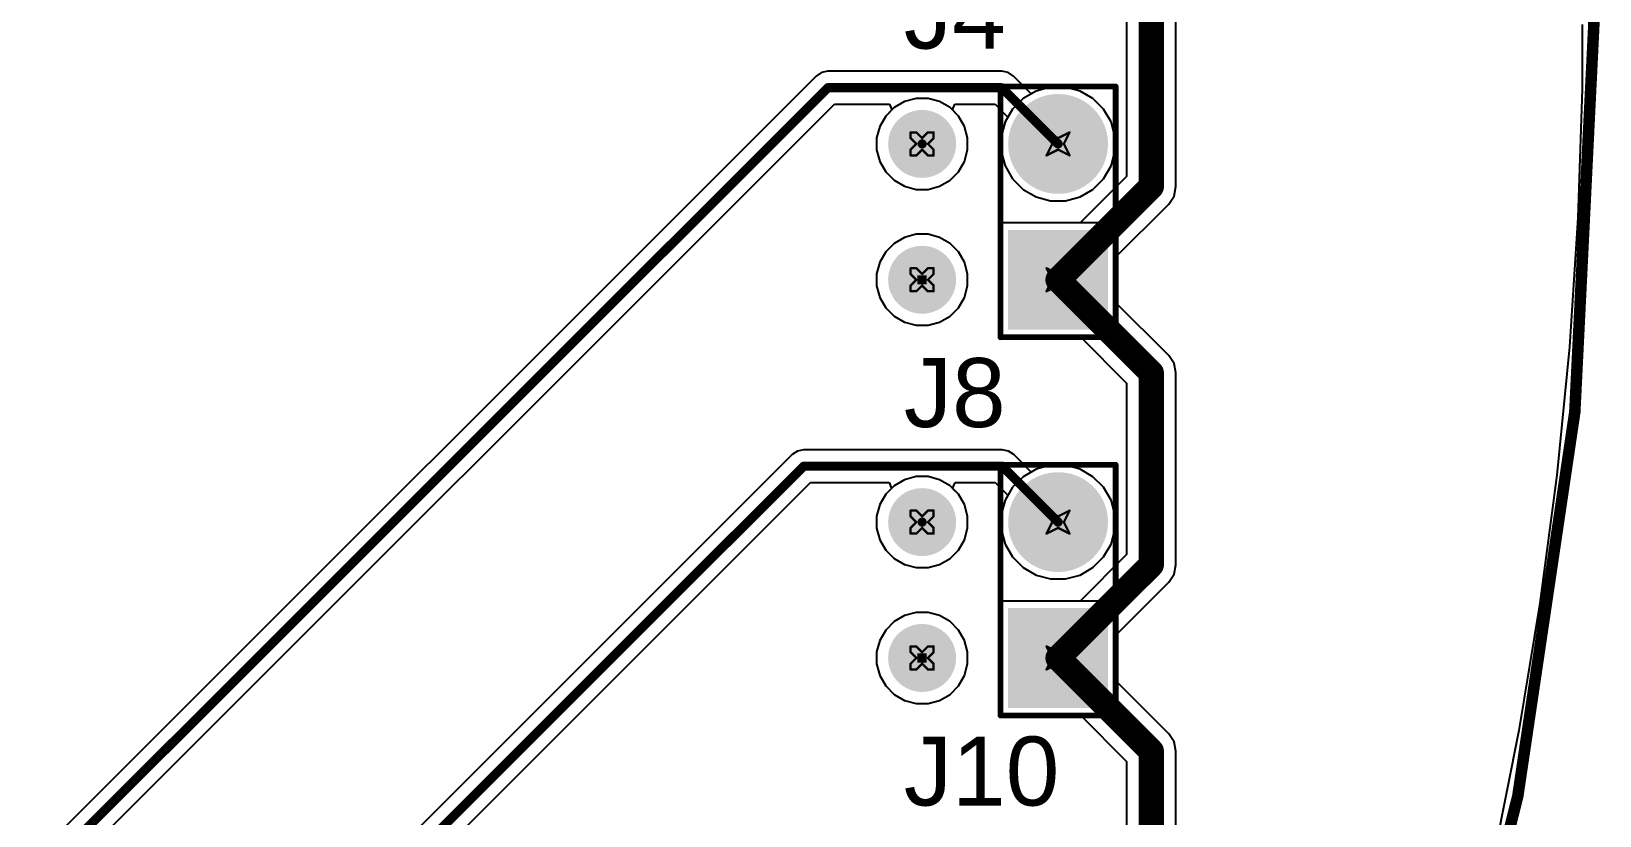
# Model space of a CAD drawing. Header units: inches. Extents: x -89 to 427, y -87 to 99.
# Drawn here: x 52.83 to 87.44, y -17.47 to -0.15 of the extents above; entities that cross this region are included whole.
import ezdxf

# ---------------------------------------------------------------- set-up
doc = ezdxf.new("R2010")
doc.units = ezdxf.units.IN
for name, color, linetype in [('Board_Outline', 56, 'Continuous'), ('Bottom Layer', 5, 'Continuous'), ('Bottom Solder', 6, 'Continuous'), ('Drill Drawing', 1, 'Continuous'), ('Multi-Layer', 9, 'Continuous'), ('Pad Holes', 156, 'Continuous'), ('Top Layer', 1, 'Continuous'), ('Top Overlay', 2, 'Continuous'), ('Top Solder', 216, 'Continuous')]:
    doc.layers.add(name, color=color, linetype=linetype)
doc.styles.add('Arial', font='', dxfattribs={"height": 0.2})
doc.styles.get('Arial').set_extended_font_data('Arial')

msp = doc.modelspace()

# ---------------------------------------------------------------- hatches: boundary and pattern name
at = {"layer": 'Bottom Layer'}
h = msp.add_hatch(color=5, dxfattribs=at)
edge = h.paths.add_edge_path()
edge.add_arc((75.489, -2.637), 1, 0, 360)
h = msp.add_hatch(color=5, dxfattribs=at)
edge = h.paths.add_edge_path()
edge.add_arc((75.489, -2.637), 1, 0, 360)
for points in [[(74.489, -6.637), (74.489, -4.637), (76.489, -4.637), (76.489, -6.637)], [(74.489, -6.637), (74.489, -4.637), (76.489, -4.637), (76.489, -6.637)], [(74.489, -14.988), (74.489, -12.988), (76.489, -12.988), (76.489, -14.988)], [(74.489, -14.988), (74.489, -12.988), (76.489, -12.988), (76.489, -14.988)]]:
    msp.add_hatch(color=5, dxfattribs=at).paths.add_polyline_path(points)
h = msp.add_hatch(color=5, dxfattribs=at)
edge = h.paths.add_edge_path()
edge.add_arc((75.489, -10.988), 1, 0, 360)
h = msp.add_hatch(color=5, dxfattribs=at)
edge = h.paths.add_edge_path()
edge.add_arc((75.489, -10.988), 1, 0, 360)
at = {"layer": 'Bottom Solder'}
h = msp.add_hatch(color=6, dxfattribs=at)
edge = h.paths.add_edge_path()
edge.add_arc((75.489, -2.637), 1.102, 0, 360)
h = msp.add_hatch(color=6, dxfattribs=at)
edge = h.paths.add_edge_path()
edge.add_arc((75.489, -2.637), 1.102, 0, 360)
h = msp.add_hatch(color=6, dxfattribs=at)
edge = h.paths.add_edge_path()
edge.add_arc((72.489, -2.637), 0.102, 0, 360)
for points in [[(74.387, -6.739), (74.387, -4.536), (76.59, -4.536), (76.59, -6.739)], [(74.387, -6.739), (74.387, -4.536), (76.59, -4.536), (76.59, -6.739)], [(72.387, -5.739), (72.387, -5.536), (72.59, -5.536), (72.59, -5.739)], [(74.387, -15.09), (74.387, -12.887), (76.59, -12.887), (76.59, -15.09)], [(74.387, -15.09), (74.387, -12.887), (76.59, -12.887), (76.59, -15.09)], [(72.387, -14.09), (72.387, -13.887), (72.59, -13.887), (72.59, -14.09)]]:
    msp.add_hatch(color=6, dxfattribs=at).paths.add_polyline_path(points)
h = msp.add_hatch(color=6, dxfattribs=at)
edge = h.paths.add_edge_path()
edge.add_arc((75.489, -10.988), 1.102, 0, 360)
h = msp.add_hatch(color=6, dxfattribs=at)
edge = h.paths.add_edge_path()
edge.add_arc((75.489, -10.988), 1.102, 0, 360)
h = msp.add_hatch(color=6, dxfattribs=at)
edge = h.paths.add_edge_path()
edge.add_arc((72.489, -10.988), 0.102, 0, 360)
at = {"layer": 'Multi-Layer'}
h = msp.add_hatch(color=9, dxfattribs=at)
edge = h.paths.add_edge_path()
edge.add_arc((75.489, -2.637), 1, 0, 360)
h = msp.add_hatch(color=9, dxfattribs=at)
edge = h.paths.add_edge_path()
edge.add_arc((75.489, -2.637), 1, 0, 360)
for points in [[(74.489, -6.637), (74.489, -4.637), (76.489, -4.637), (76.489, -6.637)], [(74.489, -6.637), (74.489, -4.637), (76.489, -4.637), (76.489, -6.637)], [(74.489, -14.988), (74.489, -12.988), (76.489, -12.988), (76.489, -14.988)], [(74.489, -14.988), (74.489, -12.988), (76.489, -12.988), (76.489, -14.988)]]:
    msp.add_hatch(color=9, dxfattribs=at).paths.add_polyline_path(points)
h = msp.add_hatch(color=9, dxfattribs=at)
edge = h.paths.add_edge_path()
edge.add_arc((75.489, -10.988), 1, 0, 360)
h = msp.add_hatch(color=9, dxfattribs=at)
edge = h.paths.add_edge_path()
edge.add_arc((75.489, -10.988), 1, 0, 360)
at = {"layer": 'Pad Holes'}
h = msp.add_hatch(color=7, dxfattribs=at)
edge = h.paths.add_edge_path()
edge.add_arc((72.489, -2.637), 0.75, 0, 360)
h = msp.add_hatch(color=7, dxfattribs=at)
edge = h.paths.add_edge_path()
edge.add_arc((75.489, -2.637), 0.6, 0, 360)
h = msp.add_hatch(color=7, dxfattribs=at)
edge = h.paths.add_edge_path()
edge.add_arc((75.489, -2.637), 0.6, 0, 360)
h = msp.add_hatch(color=7, dxfattribs=at)
edge = h.paths.add_edge_path()
edge.add_arc((72.489, -5.637), 0.75, 0, 360)
h = msp.add_hatch(color=7, dxfattribs=at)
edge = h.paths.add_edge_path()
edge.add_arc((75.489, -5.637), 0.6, 0, 360)
h = msp.add_hatch(color=7, dxfattribs=at)
edge = h.paths.add_edge_path()
edge.add_arc((75.489, -5.637), 0.6, 0, 360)
h = msp.add_hatch(color=7, dxfattribs=at)
edge = h.paths.add_edge_path()
edge.add_arc((72.489, -10.988), 0.75, 0, 360)
h = msp.add_hatch(color=7, dxfattribs=at)
edge = h.paths.add_edge_path()
edge.add_arc((75.489, -10.988), 0.6, 0, 360)
h = msp.add_hatch(color=7, dxfattribs=at)
edge = h.paths.add_edge_path()
edge.add_arc((75.489, -10.988), 0.6, 0, 360)
h = msp.add_hatch(color=7, dxfattribs=at)
edge = h.paths.add_edge_path()
edge.add_arc((72.489, -13.988), 0.75, 0, 360)
h = msp.add_hatch(color=7, dxfattribs=at)
edge = h.paths.add_edge_path()
edge.add_arc((75.489, -13.988), 0.6, 0, 360)
h = msp.add_hatch(color=7, dxfattribs=at)
edge = h.paths.add_edge_path()
edge.add_arc((75.489, -13.988), 0.6, 0, 360)
at = {"layer": 'Top Layer'}
h = msp.add_hatch(color=1, dxfattribs=at)
edge = h.paths.add_edge_path()
edge.add_arc((75.489, -2.637), 1, 0, 360)
h = msp.add_hatch(color=1, dxfattribs=at)
edge = h.paths.add_edge_path()
edge.add_arc((75.489, -2.637), 1, 0, 360)
for points in [[(74.489, -6.637), (74.489, -4.637), (76.489, -4.637), (76.489, -6.637)], [(74.489, -6.637), (74.489, -4.637), (76.489, -4.637), (76.489, -6.637)], [(74.489, -14.988), (74.489, -12.988), (76.489, -12.988), (76.489, -14.988)], [(74.489, -14.988), (74.489, -12.988), (76.489, -12.988), (76.489, -14.988)]]:
    msp.add_hatch(color=1, dxfattribs=at).paths.add_polyline_path(points)
h = msp.add_hatch(color=1, dxfattribs=at)
edge = h.paths.add_edge_path()
edge.add_arc((75.489, -10.988), 1, 0, 360)
h = msp.add_hatch(color=1, dxfattribs=at)
edge = h.paths.add_edge_path()
edge.add_arc((75.489, -10.988), 1, 0, 360)
at = {"layer": 'Top Solder'}
h = msp.add_hatch(color=216, dxfattribs=at)
edge = h.paths.add_edge_path()
edge.add_arc((75.489, -2.637), 1.102, 0, 360)
h = msp.add_hatch(color=216, dxfattribs=at)
edge = h.paths.add_edge_path()
edge.add_arc((75.489, -2.637), 1.102, 0, 360)
h = msp.add_hatch(color=216, dxfattribs=at)
edge = h.paths.add_edge_path()
edge.add_arc((72.489, -2.637), 0.102, 0, 360)
for points in [[(74.387, -6.739), (74.387, -4.536), (76.59, -4.536), (76.59, -6.739)], [(74.387, -6.739), (74.387, -4.536), (76.59, -4.536), (76.59, -6.739)], [(72.387, -5.739), (72.387, -5.536), (72.59, -5.536), (72.59, -5.739)], [(74.387, -15.09), (74.387, -12.887), (76.59, -12.887), (76.59, -15.09)], [(74.387, -15.09), (74.387, -12.887), (76.59, -12.887), (76.59, -15.09)], [(72.387, -14.09), (72.387, -13.887), (72.59, -13.887), (72.59, -14.09)]]:
    msp.add_hatch(color=216, dxfattribs=at).paths.add_polyline_path(points)
h = msp.add_hatch(color=216, dxfattribs=at)
edge = h.paths.add_edge_path()
edge.add_arc((75.489, -10.988), 1.102, 0, 360)
h = msp.add_hatch(color=216, dxfattribs=at)
edge = h.paths.add_edge_path()
edge.add_arc((75.489, -10.988), 1.102, 0, 360)
h = msp.add_hatch(color=216, dxfattribs=at)
edge = h.paths.add_edge_path()
edge.add_arc((72.489, -10.988), 0.102, 0, 360)

# ---------------------------------------------------------------- linework, layer by layer
at = {"layer": 'Board_Outline', "const_width": 0.254}
msp.add_lwpolyline([(87.312, 0, 1), (-87.312, 0, 1)], format="xyb", close=True, dxfattribs=at)
at = {"layer": 'Bottom Layer'}
for p, q in [((77.002, 0.431), (77.002, -3.355)), ((78.09, -3.58), (78.09, 0.656)), ((87.054, 0), (87.054, -1.425)), ((70.409, -1.034), (70.27, -1.062)), ((74.248, -1.034), (70.409, -1.034)), ((74.387, -1.062), (74.248, -1.034)), ((74.248, -1.034), (74.248, -1.034)), ((70.152, -1.141), (30.101, -41.192)), ((70.27, -1.062), (70.152, -1.141)), ((70.152, -1.141), (70.152, -1.141)), ((74.505, -1.141), (74.387, -1.062)), ((74.896, -1.532), (74.505, -1.141)), ((75.324, -1.383), (75.005, -1.469)), ((75.654, -1.383), (75.324, -1.383)), ((75.973, -1.469), (75.654, -1.383)), ((75.005, -1.469), (74.896, -1.532)), ((76.259, -1.634), (75.973, -1.469)), ((76.492, -1.867), (76.259, -1.634)), ((87.054, -1.425), (86.96, -4.272)), ((30.761, -41.557), (70.559, -1.76)), ((70.559, -1.76), (71.767, -1.76)), ((71.685, -2.021), (71.553, -2.25)), ((71.82, -1.887), (71.685, -2.021)), ((71.767, -1.76), (71.82, -1.887)), ((73.158, -1.887), (73.21, -1.76)), ((73.292, -2.021), (73.158, -1.887)), ((73.21, -1.76), (74.098, -1.76)), ((73.424, -2.25), (73.292, -2.021)), ((74.098, -1.76), (74.383, -2.044)), ((74.383, -2.044), (74.32, -2.153)), ((76.657, -2.153), (76.492, -1.867)), ((71.553, -2.25), (71.485, -2.505)), ((73.493, -2.505), (73.424, -2.25)), ((74.32, -2.153), (74.235, -2.472)), ((76.743, -2.472), (76.657, -2.153)), ((71.485, -2.505), (71.485, -2.77)), ((73.493, -2.77), (73.493, -2.505)), ((74.235, -2.472), (74.235, -2.802)), ((76.743, -2.802), (76.743, -2.472)), ((71.485, -2.77), (71.553, -3.025)), ((71.553, -3.025), (71.685, -3.254)), ((73.292, -3.254), (73.424, -3.025)), ((73.424, -3.025), (73.493, -2.77)), ((74.235, -2.802), (74.32, -3.121)), ((76.657, -3.121), (76.743, -2.802)), ((71.685, -3.254), (71.872, -3.441)), ((71.872, -3.441), (72.101, -3.573)), ((72.876, -3.573), (73.105, -3.441)), ((73.105, -3.441), (73.292, -3.254)), ((74.32, -3.121), (74.485, -3.407)), ((74.485, -3.407), (74.719, -3.641)), ((77.002, -3.355), (75.974, -4.383)), ((76.259, -3.641), (76.492, -3.407)), ((76.492, -3.407), (76.657, -3.121)), ((72.101, -3.573), (72.357, -3.641)), ((72.357, -3.641), (72.621, -3.641)), ((72.621, -3.641), (72.876, -3.573)), ((74.719, -3.641), (75.005, -3.806)), ((75.005, -3.806), (75.324, -3.891)), ((75.654, -3.891), (75.973, -3.806)), ((75.973, -3.806), (76.259, -3.641)), ((77.931, -3.965), (78.049, -3.788)), ((78.049, -3.788), (78.09, -3.58)), ((75.324, -3.891), (75.654, -3.891)), ((76.743, -5.153), (77.931, -3.965)), ((75.974, -4.383), (74.235, -4.383)), ((74.235, -4.383), (74.235, -6.891)), ((86.96, -4.272), (86.774, -7.115)), ((71.872, -4.834), (71.685, -5.021)), ((72.101, -4.702), (71.872, -4.834)), ((72.357, -4.633), (72.101, -4.702)), ((72.621, -4.633), (72.357, -4.633)), ((72.876, -4.702), (72.621, -4.633)), ((73.105, -4.834), (72.876, -4.702)), ((73.292, -5.021), (73.105, -4.834)), ((71.685, -5.021), (71.553, -5.25)), ((73.424, -5.25), (73.292, -5.021)), ((76.743, -6.122), (76.743, -5.153)), ((71.553, -5.25), (71.485, -5.505)), ((71.485, -5.505), (71.485, -5.77)), ((73.493, -5.505), (73.424, -5.25)), ((73.493, -5.77), (73.493, -5.505)), ((71.485, -5.77), (71.553, -6.025)), ((73.424, -6.025), (73.493, -5.77)), ((71.553, -6.025), (71.685, -6.254)), ((73.292, -6.254), (73.424, -6.025)), ((77.931, -7.31), (76.743, -6.122)), ((71.685, -6.254), (71.872, -6.441)), ((71.872, -6.441), (72.101, -6.573)), ((72.101, -6.573), (72.357, -6.641)), ((72.621, -6.641), (72.876, -6.573)), ((72.876, -6.573), (73.105, -6.441)), ((73.105, -6.441), (73.292, -6.254)), ((72.357, -6.641), (72.621, -6.641)), ((74.235, -6.891), (75.974, -6.891)), ((75.974, -6.891), (77.002, -7.92)), ((86.774, -7.115), (86.495, -9.95)), ((78.049, -7.487), (77.931, -7.31)), ((78.09, -7.695), (78.049, -7.487)), ((77.002, -7.92), (77.002, -11.706)), ((78.09, -11.931), (78.09, -7.695)), ((69.619, -9.497), (37.442, -41.674)), ((69.737, -9.419), (69.619, -9.497)), ((69.619, -9.497), (69.619, -9.497)), ((69.875, -9.391), (69.737, -9.419)), ((74.254, -9.391), (69.875, -9.391)), ((74.393, -9.419), (74.254, -9.391)), ((74.254, -9.391), (74.254, -9.391)), ((74.51, -9.497), (74.393, -9.419)), ((74.896, -9.883), (74.51, -9.497)), ((75.005, -9.82), (74.896, -9.883)), ((75.324, -9.734), (75.005, -9.82)), ((75.654, -9.734), (75.324, -9.734)), ((75.973, -9.82), (75.654, -9.734)), ((76.259, -9.985), (75.973, -9.82)), ((76.492, -10.218), (76.259, -9.985)), ((86.495, -9.95), (86.123, -12.775)), ((38.127, -42.014), (70.026, -10.116)), ((70.026, -10.116), (71.761, -10.116)), ((71.685, -10.372), (71.553, -10.601)), ((71.814, -10.243), (71.685, -10.372)), ((71.761, -10.116), (71.814, -10.243)), ((73.163, -10.243), (73.216, -10.116)), ((73.292, -10.372), (73.163, -10.243)), ((73.216, -10.116), (74.104, -10.116)), ((73.424, -10.601), (73.292, -10.372)), ((74.104, -10.116), (74.383, -10.395)), ((76.657, -10.504), (76.492, -10.218)), ((71.553, -10.601), (71.485, -10.856)), ((73.493, -10.856), (73.424, -10.601)), ((74.32, -10.504), (74.235, -10.823)), ((74.383, -10.395), (74.32, -10.504)), ((76.743, -10.823), (76.657, -10.504)), ((71.485, -10.856), (71.485, -11.121)), ((73.493, -11.121), (73.493, -10.856)), ((74.235, -10.823), (74.235, -11.153)), ((76.743, -11.153), (76.743, -10.823)), ((71.485, -11.121), (71.553, -11.376)), ((71.553, -11.376), (71.685, -11.605)), ((73.292, -11.605), (73.424, -11.376)), ((73.424, -11.376), (73.493, -11.121)), ((74.235, -11.153), (74.32, -11.472)), ((76.657, -11.472), (76.743, -11.153)), ((71.685, -11.605), (71.872, -11.792)), ((73.105, -11.792), (73.292, -11.605)), ((74.32, -11.472), (74.485, -11.758)), ((74.485, -11.758), (74.719, -11.992)), ((77.002, -11.706), (75.974, -12.734)), ((76.259, -11.992), (76.492, -11.758)), ((76.492, -11.758), (76.657, -11.472)), ((71.872, -11.792), (72.101, -11.924)), ((72.101, -11.924), (72.357, -11.992)), ((72.357, -11.992), (72.621, -11.992)), ((72.621, -11.992), (72.876, -11.924)), ((72.876, -11.924), (73.105, -11.792)), ((74.719, -11.992), (75.005, -12.157)), ((75.973, -12.157), (76.259, -11.992)), ((78.049, -12.139), (78.09, -11.931)), ((75.005, -12.157), (75.324, -12.242)), ((75.324, -12.242), (75.654, -12.242)), ((75.654, -12.242), (75.973, -12.157)), ((76.743, -13.503), (77.931, -12.315)), ((77.931, -12.315), (78.049, -12.139)), ((75.974, -12.734), (74.235, -12.734)), ((74.235, -12.734), (74.235, -15.242)), ((86.123, -12.775), (85.659, -15.586)), ((72.101, -13.053), (71.872, -13.185)), ((72.357, -12.984), (72.101, -13.053)), ((72.621, -12.984), (72.357, -12.984)), ((72.876, -13.053), (72.621, -12.984)), ((73.105, -13.185), (72.876, -13.053)), ((71.685, -13.372), (71.553, -13.601)), ((71.872, -13.185), (71.685, -13.372)), ((73.292, -13.372), (73.105, -13.185)), ((73.424, -13.601), (73.292, -13.372)), ((71.553, -13.601), (71.485, -13.856)), ((73.493, -13.856), (73.424, -13.601)), ((76.743, -14.473), (76.743, -13.503)), ((71.485, -13.856), (71.485, -14.121)), ((71.485, -14.121), (71.553, -14.376)), ((73.424, -14.376), (73.493, -14.121)), ((73.493, -14.121), (73.493, -13.856)), ((71.553, -14.376), (71.685, -14.605)), ((73.292, -14.605), (73.424, -14.376)), ((77.931, -15.661), (76.743, -14.473)), ((71.685, -14.605), (71.872, -14.792)), ((71.872, -14.792), (72.101, -14.924)), ((72.876, -14.924), (73.105, -14.792)), ((73.105, -14.792), (73.292, -14.605)), ((72.101, -14.924), (72.357, -14.992)), ((72.357, -14.992), (72.621, -14.992)), ((72.621, -14.992), (72.876, -14.924)), ((74.235, -15.242), (75.974, -15.242)), ((75.974, -15.242), (77.002, -16.271)), ((78.049, -15.838), (77.931, -15.661)), ((78.09, -16.046), (78.049, -15.838)), ((85.659, -15.586), (85.103, -18.38)), ((78.09, -20.282), (78.09, -16.046)), ((77.002, -16.271), (77.002, -20.057))]:
    msp.add_line(p, q, dxfattribs=at)
for points, const_width in [([(77.546, -3.58), (77.546, 0.656)], 0.559), ([(30.251, -41.554), (70.409, -1.397)], 0.203), ([(70.409, -1.397), (74.248, -1.397)], 0.203), ([(74.248, -1.397), (75.489, -2.637)], 0.203), ([(75.489, -5.637), (77.546, -3.58)], 0.559), ([(75.489, -5.637), (77.546, -7.695)], 0.559), ([(77.546, -11.931), (77.546, -7.695)], 0.559), ([(37.592, -42.037), (69.875, -9.754)], 0.203), ([(69.875, -9.754), (74.254, -9.754)], 0.203), ([(74.254, -9.754), (75.489, -10.988)], 0.203), ([(75.489, -13.988), (77.546, -11.931)], 0.559), ([(75.489, -13.988), (77.546, -16.046)], 0.559), ([(77.546, -20.282), (77.546, -16.046)], 0.559)]:
    msp.add_lwpolyline(points, dxfattribs=dict(at, const_width=const_width))
for points, const_width in [([(70.358, -1.397, 1), (70.46, -1.397, 1)], 0.102), ([(70.358, -1.397, 1), (70.46, -1.397, 1)], 0.102), ([(74.198, -1.397, 1), (74.299, -1.397, 1)], 0.102), ([(74.198, -1.397, 1), (74.299, -1.397, 1)], 0.102), ([(75.438, -2.637, 1), (75.54, -2.637, 1)], 0.102), ([(77.406, -3.58, 1), (77.686, -3.58, 1)], 0.279), ([(77.406, -3.58, 1), (77.686, -3.58, 1)], 0.279), ([(75.349, -5.637, 1), (75.629, -5.637, 1)], 0.279), ([(75.349, -5.637, 1), (75.629, -5.637, 1)], 0.279), ([(77.406, -7.695, 1), (77.686, -7.695, 1)], 0.279), ([(77.406, -7.695, 1), (77.686, -7.695, 1)], 0.279), ([(69.825, -9.754, 1), (69.926, -9.754, 1)], 0.102), ([(69.825, -9.754, 1), (69.926, -9.754, 1)], 0.102), ([(74.203, -9.754, 1), (74.305, -9.754, 1)], 0.102), ([(74.203, -9.754, 1), (74.305, -9.754, 1)], 0.102), ([(75.438, -10.988, 1), (75.54, -10.988, 1)], 0.102), ([(77.406, -11.931, 1), (77.686, -11.931, 1)], 0.279), ([(77.406, -11.931, 1), (77.686, -11.931, 1)], 0.279), ([(75.349, -13.988, 1), (75.629, -13.988, 1)], 0.279), ([(75.349, -13.988, 1), (75.629, -13.988, 1)], 0.279), ([(77.406, -16.046, 1), (77.686, -16.046, 1)], 0.279), ([(77.406, -16.046, 1), (77.686, -16.046, 1)], 0.279)]:
    msp.add_lwpolyline(points, format="xyb", close=True, dxfattribs=dict(at, const_width=const_width))
at = {"layer": 'Drill Drawing', "const_width": 0.0508}
for points in [[(72.235, -2.51), (72.235, -2.383)], [(72.235, -2.383), (72.362, -2.383)], [(72.362, -2.383), (72.489, -2.51)], [(72.489, -2.51), (72.616, -2.383)], [(72.616, -2.383), (72.743, -2.383)], [(72.743, -2.51), (72.743, -2.383)], [(75.235, -2.383), (75.489, -2.51)], [(75.235, -2.383), (75.362, -2.637)], [(75.489, -2.51), (75.743, -2.383)], [(75.616, -2.637), (75.743, -2.383)], [(72.235, -2.51), (72.362, -2.637)], [(72.235, -2.764), (72.362, -2.637)], [(72.235, -2.891), (72.235, -2.764)], [(72.362, -2.891), (72.489, -2.764)], [(72.489, -2.764), (72.616, -2.891)], [(72.616, -2.637), (72.743, -2.51)], [(72.616, -2.637), (72.743, -2.764)], [(72.743, -2.891), (72.743, -2.764)], [(75.235, -2.891), (75.362, -2.637)], [(75.235, -2.891), (75.489, -2.764)], [(75.489, -2.764), (75.743, -2.891)], [(75.616, -2.637), (75.743, -2.891)], [(72.235, -2.891), (72.362, -2.891)], [(72.616, -2.891), (72.743, -2.891)], [(72.235, -5.51), (72.235, -5.383)], [(72.235, -5.383), (72.362, -5.383)], [(72.235, -5.51), (72.362, -5.637)], [(72.362, -5.383), (72.489, -5.51)], [(72.489, -5.51), (72.616, -5.383)], [(72.616, -5.383), (72.743, -5.383)], [(72.616, -5.637), (72.743, -5.51)], [(72.743, -5.51), (72.743, -5.383)], [(75.235, -5.383), (75.489, -5.51)], [(75.235, -5.383), (75.362, -5.637)], [(75.489, -5.51), (75.743, -5.383)], [(75.616, -5.637), (75.743, -5.383)], [(72.235, -5.764), (72.362, -5.637)], [(72.235, -5.891), (72.235, -5.764)], [(72.235, -5.891), (72.362, -5.891)], [(72.362, -5.891), (72.489, -5.764)], [(72.489, -5.764), (72.616, -5.891)], [(72.616, -5.637), (72.743, -5.764)], [(72.616, -5.891), (72.743, -5.891)], [(72.743, -5.891), (72.743, -5.764)], [(75.235, -5.891), (75.362, -5.637)], [(75.235, -5.891), (75.489, -5.764)], [(75.489, -5.764), (75.743, -5.891)], [(75.616, -5.637), (75.743, -5.891)], [(72.235, -10.861), (72.235, -10.734)], [(72.235, -10.734), (72.362, -10.734)], [(72.362, -10.734), (72.489, -10.861)], [(72.489, -10.861), (72.616, -10.734)], [(72.616, -10.734), (72.743, -10.734)], [(72.743, -10.861), (72.743, -10.734)], [(75.235, -10.734), (75.489, -10.861)], [(75.235, -10.734), (75.362, -10.988)], [(75.489, -10.861), (75.743, -10.734)], [(75.616, -10.988), (75.743, -10.734)], [(72.235, -10.861), (72.362, -10.988)], [(72.235, -11.115), (72.362, -10.988)], [(72.616, -10.988), (72.743, -10.861)], [(72.616, -10.988), (72.743, -11.115)], [(75.235, -11.242), (75.362, -10.988)], [(75.616, -10.988), (75.743, -11.242)], [(72.235, -11.242), (72.235, -11.115)], [(72.235, -11.242), (72.362, -11.242)], [(72.362, -11.242), (72.489, -11.115)], [(72.489, -11.115), (72.616, -11.242)], [(72.616, -11.242), (72.743, -11.242)], [(72.743, -11.242), (72.743, -11.115)], [(75.235, -11.242), (75.489, -11.115)], [(75.489, -11.115), (75.743, -11.242)], [(72.235, -13.861), (72.235, -13.734)], [(72.235, -13.734), (72.362, -13.734)], [(72.235, -13.861), (72.362, -13.988)], [(72.362, -13.734), (72.489, -13.861)], [(72.489, -13.861), (72.616, -13.734)], [(72.616, -13.734), (72.743, -13.734)], [(72.616, -13.988), (72.743, -13.861)], [(72.743, -13.861), (72.743, -13.734)], [(75.235, -13.734), (75.489, -13.861)], [(75.235, -13.734), (75.362, -13.988)], [(75.489, -13.861), (75.743, -13.734)], [(75.616, -13.988), (75.743, -13.734)], [(72.235, -14.115), (72.362, -13.988)], [(72.235, -14.242), (72.235, -14.115)], [(72.362, -14.242), (72.489, -14.115)], [(72.489, -14.115), (72.616, -14.242)], [(72.616, -13.988), (72.743, -14.115)], [(72.743, -14.242), (72.743, -14.115)], [(75.235, -14.242), (75.362, -13.988)], [(75.235, -14.242), (75.489, -14.115)], [(75.489, -14.115), (75.743, -14.242)], [(75.616, -13.988), (75.743, -14.242)], [(72.235, -14.242), (72.362, -14.242)], [(72.616, -14.242), (72.743, -14.242)]]:
    msp.add_lwpolyline(points, dxfattribs=at)
at = {"layer": 'Drill Drawing', "const_width": 0.0254}
for points in [[(72.222, -2.383, 1), (72.248, -2.383, 1)], [(72.222, -2.383, 1), (72.248, -2.383, 1)], [(72.349, -2.383, 1), (72.375, -2.383, 1)], [(72.349, -2.383, 1), (72.375, -2.383, 1)], [(72.603, -2.383, 1), (72.629, -2.383, 1)], [(72.603, -2.383, 1), (72.629, -2.383, 1)], [(72.73, -2.383, 1), (72.756, -2.383, 1)], [(72.73, -2.383, 1), (72.756, -2.383, 1)], [(75.222, -2.383, 1), (75.247, -2.383, 1)], [(75.222, -2.383, 1), (75.247, -2.383, 1)], [(75.73, -2.383, 1), (75.755, -2.383, 1)], [(75.73, -2.383, 1), (75.755, -2.383, 1)], [(72.222, -2.51, 1), (72.248, -2.51, 1)], [(72.222, -2.51, 1), (72.248, -2.51, 1)], [(72.222, -2.764, 1), (72.248, -2.764, 1)], [(72.222, -2.764, 1), (72.248, -2.764, 1)], [(72.349, -2.637, 1), (72.375, -2.637, 1)], [(72.349, -2.637, 1), (72.375, -2.637, 1)], [(72.476, -2.51, 1), (72.502, -2.51, 1)], [(72.476, -2.51, 1), (72.502, -2.51, 1)], [(72.476, -2.764, 1), (72.502, -2.764, 1)], [(72.476, -2.764, 1), (72.502, -2.764, 1)], [(72.603, -2.637, 1), (72.629, -2.637, 1)], [(72.603, -2.637, 1), (72.629, -2.637, 1)], [(72.73, -2.51, 1), (72.756, -2.51, 1)], [(72.73, -2.51, 1), (72.756, -2.51, 1)], [(72.73, -2.764, 1), (72.756, -2.764, 1)], [(72.73, -2.764, 1), (72.756, -2.764, 1)], [(75.349, -2.637, 1), (75.374, -2.637, 1)], [(75.349, -2.637, 1), (75.374, -2.637, 1)], [(75.476, -2.51, 1), (75.501, -2.51, 1)], [(75.476, -2.51, 1), (75.501, -2.51, 1)], [(75.476, -2.764, 1), (75.501, -2.764, 1)], [(75.476, -2.764, 1), (75.501, -2.764, 1)], [(75.603, -2.637, 1), (75.629, -2.637, 1)], [(75.603, -2.637, 1), (75.629, -2.637, 1)], [(72.222, -2.891, 1), (72.248, -2.891, 1)], [(72.222, -2.891, 1), (72.248, -2.891, 1)], [(72.349, -2.891, 1), (72.375, -2.891, 1)], [(72.349, -2.891, 1), (72.375, -2.891, 1)], [(72.603, -2.891, 1), (72.629, -2.891, 1)], [(72.603, -2.891, 1), (72.629, -2.891, 1)], [(72.73, -2.891, 1), (72.756, -2.891, 1)], [(72.73, -2.891, 1), (72.756, -2.891, 1)], [(75.222, -2.891, 1), (75.247, -2.891, 1)], [(75.222, -2.891, 1), (75.247, -2.891, 1)], [(75.73, -2.891, 1), (75.755, -2.891, 1)], [(75.73, -2.891, 1), (75.755, -2.891, 1)], [(72.222, -5.383, 1), (72.248, -5.383, 1)], [(72.222, -5.383, 1), (72.248, -5.383, 1)], [(72.222, -5.51, 1), (72.248, -5.51, 1)], [(72.222, -5.51, 1), (72.248, -5.51, 1)], [(72.349, -5.383, 1), (72.375, -5.383, 1)], [(72.349, -5.383, 1), (72.375, -5.383, 1)], [(72.476, -5.51, 1), (72.502, -5.51, 1)], [(72.476, -5.51, 1), (72.502, -5.51, 1)], [(72.603, -5.383, 1), (72.629, -5.383, 1)], [(72.603, -5.383, 1), (72.629, -5.383, 1)], [(72.73, -5.383, 1), (72.756, -5.383, 1)], [(72.73, -5.383, 1), (72.756, -5.383, 1)], [(72.73, -5.51, 1), (72.756, -5.51, 1)], [(72.73, -5.51, 1), (72.756, -5.51, 1)], [(75.222, -5.383, 1), (75.247, -5.383, 1)], [(75.222, -5.383, 1), (75.247, -5.383, 1)], [(75.476, -5.51, 1), (75.501, -5.51, 1)], [(75.476, -5.51, 1), (75.501, -5.51, 1)], [(75.73, -5.383, 1), (75.755, -5.383, 1)], [(75.73, -5.383, 1), (75.755, -5.383, 1)], [(72.222, -5.764, 1), (72.248, -5.764, 1)], [(72.222, -5.764, 1), (72.248, -5.764, 1)], [(72.222, -5.891, 1), (72.248, -5.891, 1)], [(72.222, -5.891, 1), (72.248, -5.891, 1)], [(72.349, -5.637, 1), (72.375, -5.637, 1)], [(72.349, -5.637, 1), (72.375, -5.637, 1)], [(72.349, -5.891, 1), (72.375, -5.891, 1)], [(72.349, -5.891, 1), (72.375, -5.891, 1)], [(72.476, -5.764, 1), (72.502, -5.764, 1)], [(72.476, -5.764, 1), (72.502, -5.764, 1)], [(72.603, -5.637, 1), (72.629, -5.637, 1)], [(72.603, -5.637, 1), (72.629, -5.637, 1)], [(72.603, -5.891, 1), (72.629, -5.891, 1)], [(72.603, -5.891, 1), (72.629, -5.891, 1)], [(72.73, -5.764, 1), (72.756, -5.764, 1)], [(72.73, -5.764, 1), (72.756, -5.764, 1)], [(72.73, -5.891, 1), (72.756, -5.891, 1)], [(72.73, -5.891, 1), (72.756, -5.891, 1)], [(75.222, -5.891, 1), (75.247, -5.891, 1)], [(75.222, -5.891, 1), (75.247, -5.891, 1)], [(75.349, -5.637, 1), (75.374, -5.637, 1)], [(75.349, -5.637, 1), (75.374, -5.637, 1)], [(75.476, -5.764, 1), (75.501, -5.764, 1)], [(75.476, -5.764, 1), (75.501, -5.764, 1)], [(75.603, -5.637, 1), (75.629, -5.637, 1)], [(75.603, -5.637, 1), (75.629, -5.637, 1)], [(75.73, -5.891, 1), (75.755, -5.891, 1)], [(75.73, -5.891, 1), (75.755, -5.891, 1)], [(72.222, -10.734, 1), (72.248, -10.734, 1)], [(72.222, -10.734, 1), (72.248, -10.734, 1)], [(72.349, -10.734, 1), (72.375, -10.734, 1)], [(72.349, -10.734, 1), (72.375, -10.734, 1)], [(72.603, -10.734, 1), (72.629, -10.734, 1)], [(72.603, -10.734, 1), (72.629, -10.734, 1)], [(72.73, -10.734, 1), (72.756, -10.734, 1)], [(72.73, -10.734, 1), (72.756, -10.734, 1)], [(75.222, -10.734, 1), (75.247, -10.734, 1)], [(75.222, -10.734, 1), (75.247, -10.734, 1)], [(75.73, -10.734, 1), (75.755, -10.734, 1)], [(75.73, -10.734, 1), (75.755, -10.734, 1)], [(72.222, -10.861, 1), (72.248, -10.861, 1)], [(72.222, -10.861, 1), (72.248, -10.861, 1)], [(72.349, -10.988, 1), (72.375, -10.988, 1)], [(72.349, -10.988, 1), (72.375, -10.988, 1)], [(72.476, -10.861, 1), (72.502, -10.861, 1)], [(72.476, -10.861, 1), (72.502, -10.861, 1)], [(72.603, -10.988, 1), (72.629, -10.988, 1)], [(72.603, -10.988, 1), (72.629, -10.988, 1)], [(72.73, -10.861, 1), (72.756, -10.861, 1)], [(72.73, -10.861, 1), (72.756, -10.861, 1)], [(75.349, -10.988, 1), (75.374, -10.988, 1)], [(75.349, -10.988, 1), (75.374, -10.988, 1)], [(75.476, -10.861, 1), (75.501, -10.861, 1)], [(75.476, -10.861, 1), (75.501, -10.861, 1)], [(75.603, -10.988, 1), (75.629, -10.988, 1)], [(75.603, -10.988, 1), (75.629, -10.988, 1)], [(72.222, -11.115, 1), (72.248, -11.115, 1)], [(72.222, -11.115, 1), (72.248, -11.115, 1)], [(72.222, -11.242, 1), (72.248, -11.242, 1)], [(72.222, -11.242, 1), (72.248, -11.242, 1)], [(72.349, -11.242, 1), (72.375, -11.242, 1)], [(72.349, -11.242, 1), (72.375, -11.242, 1)], [(72.476, -11.115, 1), (72.502, -11.115, 1)], [(72.476, -11.115, 1), (72.502, -11.115, 1)], [(72.603, -11.242, 1), (72.629, -11.242, 1)], [(72.603, -11.242, 1), (72.629, -11.242, 1)], [(72.73, -11.115, 1), (72.756, -11.115, 1)], [(72.73, -11.115, 1), (72.756, -11.115, 1)], [(72.73, -11.242, 1), (72.756, -11.242, 1)], [(72.73, -11.242, 1), (72.756, -11.242, 1)], [(75.222, -11.242, 1), (75.247, -11.242, 1)], [(75.222, -11.242, 1), (75.247, -11.242, 1)], [(75.476, -11.115, 1), (75.501, -11.115, 1)], [(75.476, -11.115, 1), (75.501, -11.115, 1)], [(75.73, -11.242, 1), (75.755, -11.242, 1)], [(75.73, -11.242, 1), (75.755, -11.242, 1)], [(72.222, -13.734, 1), (72.248, -13.734, 1)], [(72.222, -13.734, 1), (72.248, -13.734, 1)], [(72.222, -13.861, 1), (72.248, -13.861, 1)], [(72.222, -13.861, 1), (72.248, -13.861, 1)], [(72.349, -13.734, 1), (72.375, -13.734, 1)], [(72.349, -13.734, 1), (72.375, -13.734, 1)], [(72.476, -13.861, 1), (72.502, -13.861, 1)], [(72.476, -13.861, 1), (72.502, -13.861, 1)], [(72.603, -13.734, 1), (72.629, -13.734, 1)], [(72.603, -13.734, 1), (72.629, -13.734, 1)], [(72.73, -13.734, 1), (72.756, -13.734, 1)], [(72.73, -13.734, 1), (72.756, -13.734, 1)], [(72.73, -13.861, 1), (72.756, -13.861, 1)], [(72.73, -13.861, 1), (72.756, -13.861, 1)], [(75.222, -13.734, 1), (75.247, -13.734, 1)], [(75.222, -13.734, 1), (75.247, -13.734, 1)], [(75.476, -13.861, 1), (75.501, -13.861, 1)], [(75.476, -13.861, 1), (75.501, -13.861, 1)], [(75.73, -13.734, 1), (75.755, -13.734, 1)], [(75.73, -13.734, 1), (75.755, -13.734, 1)], [(72.222, -14.115, 1), (72.248, -14.115, 1)], [(72.222, -14.115, 1), (72.248, -14.115, 1)], [(72.349, -13.988, 1), (72.375, -13.988, 1)], [(72.349, -13.988, 1), (72.375, -13.988, 1)], [(72.476, -14.115, 1), (72.502, -14.115, 1)], [(72.476, -14.115, 1), (72.502, -14.115, 1)], [(72.603, -13.988, 1), (72.629, -13.988, 1)], [(72.603, -13.988, 1), (72.629, -13.988, 1)], [(72.73, -14.115, 1), (72.756, -14.115, 1)], [(72.73, -14.115, 1), (72.756, -14.115, 1)], [(75.349, -13.988, 1), (75.374, -13.988, 1)], [(75.349, -13.988, 1), (75.374, -13.988, 1)], [(75.476, -14.115, 1), (75.501, -14.115, 1)], [(75.476, -14.115, 1), (75.501, -14.115, 1)], [(75.603, -13.988, 1), (75.629, -13.988, 1)], [(75.603, -13.988, 1), (75.629, -13.988, 1)], [(72.222, -14.242, 1), (72.248, -14.242, 1)], [(72.222, -14.242, 1), (72.248, -14.242, 1)], [(72.349, -14.242, 1), (72.375, -14.242, 1)], [(72.349, -14.242, 1), (72.375, -14.242, 1)], [(72.603, -14.242, 1), (72.629, -14.242, 1)], [(72.603, -14.242, 1), (72.629, -14.242, 1)], [(72.73, -14.242, 1), (72.756, -14.242, 1)], [(72.73, -14.242, 1), (72.756, -14.242, 1)], [(75.222, -14.242, 1), (75.247, -14.242, 1)], [(75.222, -14.242, 1), (75.247, -14.242, 1)], [(75.73, -14.242, 1), (75.755, -14.242, 1)], [(75.73, -14.242, 1), (75.755, -14.242, 1)]]:
    msp.add_lwpolyline(points, format="xyb", close=True, dxfattribs=at)
at = {"layer": 'Top Layer'}
for p, q in [((87.054, 0), (87.054, -1.425)), ((75.324, -1.383), (75.005, -1.469)), ((75.654, -1.383), (75.324, -1.383)), ((75.973, -1.469), (75.654, -1.383)), ((72.101, -1.702), (71.872, -1.834)), ((72.357, -1.633), (72.101, -1.702)), ((72.621, -1.633), (72.357, -1.633)), ((72.876, -1.702), (72.621, -1.633)), ((73.105, -1.834), (72.876, -1.702)), ((74.719, -1.634), (74.485, -1.867)), ((75.005, -1.469), (74.719, -1.634)), ((76.259, -1.634), (75.973, -1.469)), ((76.492, -1.867), (76.259, -1.634)), ((87.054, -1.425), (86.96, -4.272)), ((71.685, -2.021), (71.553, -2.25)), ((71.872, -1.834), (71.685, -2.021)), ((73.292, -2.021), (73.105, -1.834)), ((73.424, -2.25), (73.292, -2.021)), ((74.485, -1.867), (74.32, -2.153)), ((76.657, -2.153), (76.492, -1.867)), ((71.553, -2.25), (71.485, -2.505)), ((73.493, -2.505), (73.424, -2.25)), ((74.32, -2.153), (74.235, -2.472)), ((76.743, -2.472), (76.657, -2.153)), ((71.485, -2.505), (71.485, -2.77)), ((73.493, -2.77), (73.493, -2.505)), ((74.235, -2.472), (74.235, -2.802)), ((76.743, -2.802), (76.743, -2.472)), ((71.485, -2.77), (71.553, -3.025)), ((71.553, -3.025), (71.685, -3.254)), ((73.292, -3.254), (73.424, -3.025)), ((73.424, -3.025), (73.493, -2.77)), ((74.235, -2.802), (74.32, -3.121)), ((76.657, -3.121), (76.743, -2.802)), ((71.685, -3.254), (71.872, -3.441)), ((71.872, -3.441), (72.101, -3.573)), ((72.876, -3.573), (73.105, -3.441)), ((73.105, -3.441), (73.292, -3.254)), ((74.32, -3.121), (74.485, -3.407)), ((74.485, -3.407), (74.719, -3.641)), ((76.259, -3.641), (76.492, -3.407)), ((76.492, -3.407), (76.657, -3.121)), ((72.101, -3.573), (72.357, -3.641)), ((72.357, -3.641), (72.621, -3.641)), ((72.621, -3.641), (72.876, -3.573)), ((74.719, -3.641), (75.005, -3.806)), ((75.005, -3.806), (75.324, -3.891)), ((75.654, -3.891), (75.973, -3.806)), ((75.973, -3.806), (76.259, -3.641)), ((75.324, -3.891), (75.654, -3.891)), ((76.743, -4.383), (74.235, -4.383)), ((74.235, -4.383), (74.235, -6.891)), ((76.743, -6.891), (76.743, -4.383)), ((86.96, -4.272), (86.774, -7.115)), ((71.872, -4.834), (71.685, -5.021)), ((72.101, -4.702), (71.872, -4.834)), ((72.357, -4.633), (72.101, -4.702)), ((72.621, -4.633), (72.357, -4.633)), ((72.876, -4.702), (72.621, -4.633)), ((73.105, -4.834), (72.876, -4.702)), ((73.292, -5.021), (73.105, -4.834)), ((71.685, -5.021), (71.553, -5.25)), ((73.424, -5.25), (73.292, -5.021)), ((71.553, -5.25), (71.485, -5.505)), ((71.485, -5.505), (71.485, -5.77)), ((73.493, -5.505), (73.424, -5.25)), ((73.493, -5.77), (73.493, -5.505)), ((71.485, -5.77), (71.553, -6.025)), ((73.424, -6.025), (73.493, -5.77)), ((71.553, -6.025), (71.685, -6.254)), ((73.292, -6.254), (73.424, -6.025)), ((71.685, -6.254), (71.872, -6.441)), ((71.872, -6.441), (72.101, -6.573)), ((72.101, -6.573), (72.357, -6.641)), ((72.621, -6.641), (72.876, -6.573)), ((72.876, -6.573), (73.105, -6.441)), ((73.105, -6.441), (73.292, -6.254)), ((72.357, -6.641), (72.621, -6.641)), ((74.235, -6.891), (76.743, -6.891)), ((86.774, -7.115), (86.495, -9.95)), ((72.357, -9.984), (72.101, -10.053)), ((72.621, -9.984), (72.357, -9.984)), ((72.876, -10.053), (72.621, -9.984)), ((74.719, -9.985), (74.485, -10.218)), ((75.005, -9.82), (74.719, -9.985)), ((75.324, -9.734), (75.005, -9.82)), ((75.654, -9.734), (75.324, -9.734)), ((75.973, -9.82), (75.654, -9.734)), ((76.259, -9.985), (75.973, -9.82)), ((76.492, -10.218), (76.259, -9.985)), ((86.495, -9.95), (86.123, -12.775)), ((71.685, -10.372), (71.553, -10.601)), ((71.872, -10.185), (71.685, -10.372)), ((72.101, -10.053), (71.872, -10.185)), ((73.105, -10.185), (72.876, -10.053)), ((73.292, -10.372), (73.105, -10.185)), ((73.424, -10.601), (73.292, -10.372)), ((74.485, -10.218), (74.32, -10.504)), ((76.657, -10.504), (76.492, -10.218)), ((71.553, -10.601), (71.485, -10.856)), ((73.493, -10.856), (73.424, -10.601)), ((74.32, -10.504), (74.235, -10.823)), ((76.743, -10.823), (76.657, -10.504)), ((71.485, -10.856), (71.485, -11.121)), ((73.493, -11.121), (73.493, -10.856)), ((74.235, -10.823), (74.235, -11.153)), ((76.743, -11.153), (76.743, -10.823)), ((71.485, -11.121), (71.553, -11.376)), ((71.553, -11.376), (71.685, -11.605)), ((73.292, -11.605), (73.424, -11.376)), ((73.424, -11.376), (73.493, -11.121)), ((74.235, -11.153), (74.32, -11.472)), ((76.657, -11.472), (76.743, -11.153)), ((71.685, -11.605), (71.872, -11.792)), ((73.105, -11.792), (73.292, -11.605)), ((74.32, -11.472), (74.485, -11.758)), ((74.485, -11.758), (74.719, -11.992)), ((76.259, -11.992), (76.492, -11.758)), ((76.492, -11.758), (76.657, -11.472)), ((71.872, -11.792), (72.101, -11.924)), ((72.101, -11.924), (72.357, -11.992)), ((72.357, -11.992), (72.621, -11.992)), ((72.621, -11.992), (72.876, -11.924)), ((72.876, -11.924), (73.105, -11.792)), ((74.719, -11.992), (75.005, -12.157)), ((75.973, -12.157), (76.259, -11.992)), ((75.005, -12.157), (75.324, -12.242)), ((75.324, -12.242), (75.654, -12.242)), ((75.654, -12.242), (75.973, -12.157)), ((76.743, -12.734), (74.235, -12.734)), ((74.235, -12.734), (74.235, -15.242)), ((76.743, -15.242), (76.743, -12.734)), ((86.123, -12.775), (85.659, -15.586)), ((72.101, -13.053), (71.872, -13.185)), ((72.357, -12.984), (72.101, -13.053)), ((72.621, -12.984), (72.357, -12.984)), ((72.876, -13.053), (72.621, -12.984)), ((73.105, -13.185), (72.876, -13.053)), ((71.685, -13.372), (71.553, -13.601)), ((71.872, -13.185), (71.685, -13.372)), ((73.292, -13.372), (73.105, -13.185)), ((73.424, -13.601), (73.292, -13.372)), ((71.553, -13.601), (71.485, -13.856)), ((73.493, -13.856), (73.424, -13.601)), ((71.485, -13.856), (71.485, -14.121)), ((71.485, -14.121), (71.553, -14.376)), ((73.424, -14.376), (73.493, -14.121)), ((73.493, -14.121), (73.493, -13.856)), ((71.553, -14.376), (71.685, -14.605)), ((73.292, -14.605), (73.424, -14.376)), ((71.685, -14.605), (71.872, -14.792)), ((71.872, -14.792), (72.101, -14.924)), ((72.876, -14.924), (73.105, -14.792)), ((73.105, -14.792), (73.292, -14.605)), ((72.101, -14.924), (72.357, -14.992)), ((72.357, -14.992), (72.621, -14.992)), ((72.621, -14.992), (72.876, -14.924)), ((74.235, -15.242), (76.743, -15.242)), ((85.659, -15.586), (85.103, -18.38))]:
    msp.add_line(p, q, dxfattribs=at)
at = {"layer": 'Top Overlay', "const_width": 0.127}
for points in [[(74.219, -6.907), (74.219, -1.37)], [(74.219, -1.37), (76.759, -1.37)], [(76.759, -6.907), (76.759, -1.37)], [(74.219, -6.907), (76.759, -6.907)], [(74.219, -15.258), (74.219, -9.721)], [(74.219, -9.721), (76.759, -9.721)], [(76.759, -15.258), (76.759, -9.721)], [(74.219, -15.258), (76.759, -15.258)]]:
    msp.add_lwpolyline(points, dxfattribs=at)
at = {"layer": 'Top Overlay', "const_width": 0.0635}
for points in [[(74.187, -1.37, 1), (74.251, -1.37, 1)], [(74.187, -1.37, 1), (74.251, -1.37, 1)], [(76.727, -1.37, 1), (76.791, -1.37, 1)], [(76.727, -1.37, 1), (76.791, -1.37, 1)], [(74.187, -6.907, 1), (74.251, -6.907, 1)], [(74.187, -6.907, 1), (74.251, -6.907, 1)], [(76.727, -6.907, 1), (76.791, -6.907, 1)], [(76.727, -6.907, 1), (76.791, -6.907, 1)], [(74.187, -9.721, 1), (74.251, -9.721, 1)], [(74.187, -9.721, 1), (74.251, -9.721, 1)], [(76.727, -9.721, 1), (76.791, -9.721, 1)], [(76.727, -9.721, 1), (76.791, -9.721, 1)], [(74.187, -15.258, 1), (74.251, -15.258, 1)], [(74.187, -15.258, 1), (74.251, -15.258, 1)], [(76.727, -15.258, 1), (76.791, -15.258, 1)], [(76.727, -15.258, 1), (76.791, -15.258, 1)]]:
    msp.add_lwpolyline(points, format="xyb", close=True, dxfattribs=at)

# ---------------------------------------------------------------- texts
at = {"layer": 'Top Overlay', "style": 'Arial'}
for s, p in [('J4', (72.085, -0.533)), ('J8', (72.085, -8.89)), ('J10', (72.085, -17.247))]:
    msp.add_text(s, height=1.524, dxfattribs=at).set_placement(p)

doc.saveas('drawing.dxf')
